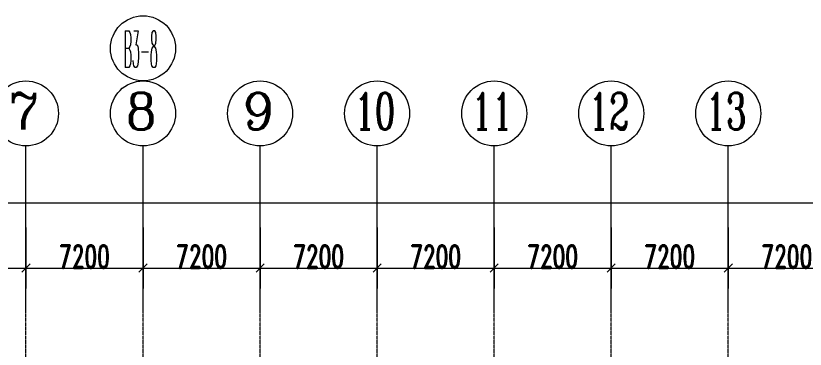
# Model space of a CAD drawing. Header units: millimetres. Extents: x -76632 to 443185, y -33181 to 192400.
# Drawn here: x 42575 to 91130, y 171910 to 192400 of the extents above; entities that cross this region are included whole.
import ezdxf

# ---------------------------------------------------------------- set-up
doc = ezdxf.new("R2010")
doc.units = ezdxf.units.MM
doc.linetypes.add('轴网线', pattern=[22.04, 18.38, -1.83, 0, -1.83])
doc.layers.get('0').update_dxf_attribs({"color": 8})
doc.layers.get('Defpoints').update_dxf_attribs({"color": 8})
for name, color, linetype, lineweight in [('A-ANNO-DIMS', 8, 'Continuous', 9), ('A-ANNO-NOTE', 8, 'Continuous', 5), ('S-GRID', 8, 'Continuous', 9), ('S-GRID-IDEN', 8, 'Continuous', 9)]:
    doc.layers.add(name, color=color, linetype=linetype, lineweight=lineweight)
doc.styles.add('RomanC', font='romanc__.ttf', dxfattribs={"height": 2250})
doc.styles.add('RomanC_1', font='romanc__.ttf', dxfattribs={"width": 0.65, "height": 2250})
doc.styles.add('RomanC_2', font='romanc__.ttf', dxfattribs={"width": 0.25, "height": 2250})
doc.styles.add('RomanD_4', font='romand__.ttf', dxfattribs={"width": 0.65, "height": 1400})
doc.dimstyles.new('第一_二道尺寸线', dxfattribs={"dimscale": 304.8, "dimtxt": 1405.004626, "dimasz": 1.64042, "dimexe": 4.10105, "dimexo": 0.0625, "dimgap": 0, "dimtad": 1, "dimdec": 0, "dimzin": 0, "dimdsep": 46, "dimtxsty": 'RomanD_4', "dimblk1": 'OBLIQUE', "dimblk2": 'OBLIQUE', "dimsah": 1, "dimcen": 0.09, "dimazin": 0, "dimtfac": 1, "dimtdec": 4, "dimtix": 1, "dimtmove": 0, "dimatfit": 3, "dimfxl": 8.2021, "dimfxlon": 1, "dimtvp": 1, "dimtolj": 1, "dimtzin": 0, "dimlwd": 18, "dimlwe": 18, "dimarcsym": 2})

# ---------------------------------------------------------------- blocks, each defined once
blk = doc.blocks.new('轴网 - 宽度系数 1_0-670626-LAY-1F-1_500-A')
at = {"layer": 'S-GRID-IDEN'}
blk.add_circle((0, 0), 4, dxfattribs=at)
blk = doc.blocks.new('轴网 - 宽度系数 0_65-670068-LAY-1F-1_500-A')
at = {"layer": 'S-GRID-IDEN'}
blk.add_circle((0, 0), 4, dxfattribs=at)
blk = doc.blocks.new('_Oblique')
at = {"color": 0, "linetype": 'ByBlock', "lineweight": -2}
blk.add_line((-0.5, -0.5), (0.5, 0.5), dxfattribs=at)
blk = doc.blocks.new('*D1565')
at = {"layer": 'A-ANNO-DIMS', "color": 0, "lineweight": 18, "transparency": 16777216}
for p, q in [((36000, 179380.95), (36000, 175650)), ((43200, 179380.95), (43200, 175650)), ((36000, 176900), (43200, 176900))]:
    blk.add_line(p, q, dxfattribs=at)
at = {"layer": 'Defpoints', "color": 0, "transparency": 16777216}
for p in [(36000, 179400), (43200, 179400), (43200, 176900)]:
    blk.add_point(p, dxfattribs=at)
at = {"layer": 'A-ANNO-DIMS', "color": 0, "lineweight": 18, "transparency": 16777216, "xscale": 500.0000000000001, "yscale": 500.0000000000001, "zscale": 500.0000000000001, "rotation": 180}
blk.add_blockref('_Oblique', (36000, 176900), dxfattribs=at)
at = {"layer": 'A-ANNO-DIMS', "color": 0, "lineweight": 18, "transparency": 16777216, "xscale": 500.0000000000001, "yscale": 500.0000000000001, "zscale": 500.0000000000001}
blk.add_blockref('_Oblique', (43200, 176900), dxfattribs=at)
at = {"layer": 'A-ANNO-DIMS', "color": 0, "lineweight": 18, "transparency": 16777216, "insert": (39600, 177600), "char_height": 1400, "width": 3890.782, "attachment_point": 5, "style": 'RomanD_4'}
blk.add_mtext('\\A1;7200', dxfattribs=at)
blk = doc.blocks.new('*D1566')
at = {"layer": 'A-ANNO-DIMS', "color": 0, "lineweight": 18, "transparency": 16777216}
for p, q in [((43200, 179380.95), (43200, 175650)), ((50400, 179380.95), (50400, 175650)), ((43200, 176900), (50400, 176900))]:
    blk.add_line(p, q, dxfattribs=at)
at = {"layer": 'Defpoints', "color": 0, "transparency": 16777216}
for p in [(43200, 179400), (50400, 179400), (50400, 176900)]:
    blk.add_point(p, dxfattribs=at)
at = {"layer": 'A-ANNO-DIMS', "color": 0, "lineweight": 18, "transparency": 16777216, "xscale": 500.0000000000001, "yscale": 500.0000000000001, "zscale": 500.0000000000001, "rotation": 180}
blk.add_blockref('_Oblique', (43200, 176900), dxfattribs=at)
at = {"layer": 'A-ANNO-DIMS', "color": 0, "lineweight": 18, "transparency": 16777216, "xscale": 500.0000000000001, "yscale": 500.0000000000001, "zscale": 500.0000000000001}
blk.add_blockref('_Oblique', (50400, 176900), dxfattribs=at)
at = {"layer": 'A-ANNO-DIMS', "color": 0, "lineweight": 18, "transparency": 16777216, "insert": (46800, 177600), "char_height": 1400, "width": 3890.782, "attachment_point": 5, "style": 'RomanD_4'}
blk.add_mtext('\\A1;7200', dxfattribs=at)
blk = doc.blocks.new('*D1567')
at = {"layer": 'A-ANNO-DIMS', "color": 0, "lineweight": 18, "transparency": 16777216}
for p, q in [((50400, 179380.95), (50400, 175650)), ((57600, 179380.95), (57600, 175650)), ((50400, 176900), (57600, 176900))]:
    blk.add_line(p, q, dxfattribs=at)
at = {"layer": 'Defpoints', "color": 0, "transparency": 16777216}
for p in [(50400, 179400), (57600, 179400), (57600, 176900)]:
    blk.add_point(p, dxfattribs=at)
at = {"layer": 'A-ANNO-DIMS', "color": 0, "lineweight": 18, "transparency": 16777216, "xscale": 500.0000000000001, "yscale": 500.0000000000001, "zscale": 500.0000000000001, "rotation": 180}
blk.add_blockref('_Oblique', (50400, 176900), dxfattribs=at)
at = {"layer": 'A-ANNO-DIMS', "color": 0, "lineweight": 18, "transparency": 16777216, "xscale": 500.0000000000001, "yscale": 500.0000000000001, "zscale": 500.0000000000001}
blk.add_blockref('_Oblique', (57600, 176900), dxfattribs=at)
at = {"layer": 'A-ANNO-DIMS', "color": 0, "lineweight": 18, "transparency": 16777216, "insert": (54000, 177600), "char_height": 1400, "width": 3890.782, "attachment_point": 5, "style": 'RomanD_4'}
blk.add_mtext('\\A1;7200', dxfattribs=at)
blk = doc.blocks.new('*D1568')
at = {"layer": 'A-ANNO-DIMS', "color": 0, "lineweight": 18, "transparency": 16777216}
for p, q in [((57600, 179380.95), (57600, 175650)), ((64800, 179380.95), (64800, 175650)), ((57600, 176900), (64800, 176900))]:
    blk.add_line(p, q, dxfattribs=at)
at = {"layer": 'Defpoints', "color": 0, "transparency": 16777216}
for p in [(57600, 179400), (64800, 179400), (64800, 176900)]:
    blk.add_point(p, dxfattribs=at)
at = {"layer": 'A-ANNO-DIMS', "color": 0, "lineweight": 18, "transparency": 16777216, "xscale": 500.0000000000001, "yscale": 500.0000000000001, "zscale": 500.0000000000001, "rotation": 180}
blk.add_blockref('_Oblique', (57600, 176900), dxfattribs=at)
at = {"layer": 'A-ANNO-DIMS', "color": 0, "lineweight": 18, "transparency": 16777216, "xscale": 500.0000000000001, "yscale": 500.0000000000001, "zscale": 500.0000000000001}
blk.add_blockref('_Oblique', (64800, 176900), dxfattribs=at)
at = {"layer": 'A-ANNO-DIMS', "color": 0, "lineweight": 18, "transparency": 16777216, "insert": (61200, 177600), "char_height": 1400, "width": 3890.782, "attachment_point": 5, "style": 'RomanD_4'}
blk.add_mtext('\\A1;7200', dxfattribs=at)
blk = doc.blocks.new('*D1588')
at = {"layer": 'A-ANNO-DIMS', "color": 0, "lineweight": 18, "transparency": 16777216}
for p, q in [((64800, 179380.95), (64800, 175650)), ((72000, 179380.95), (72000, 175650)), ((64800, 176900), (72000, 176900))]:
    blk.add_line(p, q, dxfattribs=at)
at = {"layer": 'Defpoints', "color": 0, "transparency": 16777216}
for p in [(64800, 179400), (72000, 179400), (72000, 176900)]:
    blk.add_point(p, dxfattribs=at)
at = {"layer": 'A-ANNO-DIMS', "color": 0, "lineweight": 18, "transparency": 16777216, "xscale": 500.0000000000001, "yscale": 500.0000000000001, "zscale": 500.0000000000001, "rotation": 180}
blk.add_blockref('_Oblique', (64800, 176900), dxfattribs=at)
at = {"layer": 'A-ANNO-DIMS', "color": 0, "lineweight": 18, "transparency": 16777216, "xscale": 500.0000000000001, "yscale": 500.0000000000001, "zscale": 500.0000000000001}
blk.add_blockref('_Oblique', (72000, 176900), dxfattribs=at)
at = {"layer": 'A-ANNO-DIMS', "color": 0, "lineweight": 18, "transparency": 16777216, "insert": (68400, 177600), "char_height": 1400, "width": 3890.782, "attachment_point": 5, "style": 'RomanD_4'}
blk.add_mtext('\\A1;7200', dxfattribs=at)
blk = doc.blocks.new('*D1589')
at = {"layer": 'A-ANNO-DIMS', "color": 0, "lineweight": 18, "transparency": 16777216}
for p, q in [((72000, 179380.95), (72000, 175650)), ((79200, 179380.95), (79200, 175650)), ((72000, 176900), (79200, 176900))]:
    blk.add_line(p, q, dxfattribs=at)
at = {"layer": 'Defpoints', "color": 0, "transparency": 16777216}
for p in [(72000, 179400), (79200, 179400), (79200, 176900)]:
    blk.add_point(p, dxfattribs=at)
at = {"layer": 'A-ANNO-DIMS', "color": 0, "lineweight": 18, "transparency": 16777216, "xscale": 500.0000000000001, "yscale": 500.0000000000001, "zscale": 500.0000000000001, "rotation": 180}
blk.add_blockref('_Oblique', (72000, 176900), dxfattribs=at)
at = {"layer": 'A-ANNO-DIMS', "color": 0, "lineweight": 18, "transparency": 16777216, "xscale": 500.0000000000001, "yscale": 500.0000000000001, "zscale": 500.0000000000001}
blk.add_blockref('_Oblique', (79200, 176900), dxfattribs=at)
at = {"layer": 'A-ANNO-DIMS', "color": 0, "lineweight": 18, "transparency": 16777216, "insert": (75600, 177600), "char_height": 1400, "width": 3890.782, "attachment_point": 5, "style": 'RomanD_4'}
blk.add_mtext('\\A1;7200', dxfattribs=at)
blk = doc.blocks.new('*D1590')
at = {"layer": 'A-ANNO-DIMS', "color": 0, "lineweight": 18, "transparency": 16777216}
for p, q in [((79200, 179380.95), (79200, 175650)), ((86400, 179380.95), (86400, 175650)), ((79200, 176900), (86400, 176900))]:
    blk.add_line(p, q, dxfattribs=at)
at = {"layer": 'Defpoints', "color": 0, "transparency": 16777216}
for p in [(79200, 179400), (86400, 179400), (86400, 176900)]:
    blk.add_point(p, dxfattribs=at)
at = {"layer": 'A-ANNO-DIMS', "color": 0, "lineweight": 18, "transparency": 16777216, "xscale": 500.0000000000001, "yscale": 500.0000000000001, "zscale": 500.0000000000001, "rotation": 180}
blk.add_blockref('_Oblique', (79200, 176900), dxfattribs=at)
at = {"layer": 'A-ANNO-DIMS', "color": 0, "lineweight": 18, "transparency": 16777216, "xscale": 500.0000000000001, "yscale": 500.0000000000001, "zscale": 500.0000000000001}
blk.add_blockref('_Oblique', (86400, 176900), dxfattribs=at)
at = {"layer": 'A-ANNO-DIMS', "color": 0, "lineweight": 18, "transparency": 16777216, "insert": (82800, 177600), "char_height": 1400, "width": 3890.782, "attachment_point": 5, "style": 'RomanD_4'}
blk.add_mtext('\\A1;7200', dxfattribs=at)
blk = doc.blocks.new('*D1591')
at = {"layer": 'A-ANNO-DIMS', "color": 0, "lineweight": 18, "transparency": 16777216}
for p, q in [((86400, 179380.95), (86400, 175650)), ((93600, 179380.95), (93600, 175650)), ((86400, 176900), (93600, 176900))]:
    blk.add_line(p, q, dxfattribs=at)
at = {"layer": 'Defpoints', "color": 0, "transparency": 16777216}
for p in [(86400, 179400), (93600, 179400), (93600, 176900)]:
    blk.add_point(p, dxfattribs=at)
at = {"layer": 'A-ANNO-DIMS', "color": 0, "lineweight": 18, "transparency": 16777216, "xscale": 500.0000000000001, "yscale": 500.0000000000001, "zscale": 500.0000000000001, "rotation": 180}
blk.add_blockref('_Oblique', (86400, 176900), dxfattribs=at)
at = {"layer": 'A-ANNO-DIMS', "color": 0, "lineweight": 18, "transparency": 16777216, "xscale": 500.0000000000001, "yscale": 500.0000000000001, "zscale": 500.0000000000001}
blk.add_blockref('_Oblique', (93600, 176900), dxfattribs=at)
at = {"layer": 'A-ANNO-DIMS', "color": 0, "lineweight": 18, "transparency": 16777216, "insert": (90000, 177600), "char_height": 1400, "width": 3890.782, "attachment_point": 5, "style": 'RomanD_4'}
blk.add_mtext('\\A1;7200', dxfattribs=at)
blk = doc.blocks.new('*D1553')
at = {"layer": 'A-ANNO-DIMS', "color": 0, "lineweight": 18, "transparency": 16777216}
for p, q in [((-300, 178419.05), (-300, 182150)), ((293100, 178419.05), (293100, 182150)), ((-300, 180900), (293100, 180900))]:
    blk.add_line(p, q, dxfattribs=at)
at = {"layer": 'Defpoints', "color": 0, "transparency": 16777216}
for p in [(293100, 180900), (-300, 178400), (293100, 178400)]:
    blk.add_point(p, dxfattribs=at)
at = {"layer": 'A-ANNO-DIMS', "color": 0, "lineweight": 18, "transparency": 16777216, "xscale": 500.0000000000001, "yscale": 500.0000000000001, "zscale": 500.0000000000001, "rotation": 180}
blk.add_blockref('_Oblique', (-300, 180900), dxfattribs=at)
at = {"layer": 'A-ANNO-DIMS', "color": 0, "lineweight": 18, "transparency": 16777216, "xscale": 500.0000000000001, "yscale": 500.0000000000001, "zscale": 500.0000000000001}
blk.add_blockref('_Oblique', (293100, 180900), dxfattribs=at)
at = {"layer": 'A-ANNO-DIMS', "color": 0, "lineweight": 18, "transparency": 16777216, "insert": (146400, 181600), "char_height": 1400, "width": 5836.1731, "attachment_point": 5, "style": 'RomanD_4'}
blk.add_mtext('\\A1;293400', dxfattribs=at)
blk = doc.blocks.new('临时单轴号 - 临时标记-下-5mm-4768052-LAY-1F-1_500-A')
at = {"layer": 'A-ANNO-NOTE', "lineweight": 18}
blk.add_circle((0, 12), 4, dxfattribs=at)

msp = doc.modelspace()

# ---------------------------------------------------------------- linework, layer by layer
at = {"layer": 'S-GRID', "transparency": 33554687}
for p, q in [((43200, 174400), (43200, 184400)), ((50400, 174400), (50400, 184400)), ((57600, 174400), (57600, 184400)), ((64800, 174400), (64800, 184400)), ((72000, 174400), (72000, 184400)), ((79200, 174400), (79200, 184400)), ((86400, 174400), (86400, 184400))]:
    msp.add_line(p, q, dxfattribs=at)
at = {"layer": 'S-GRID', "linetype": '轴网线', "transparency": 33554687}
for p, q in [((43200, -17706.2), (43200, 174400)), ((50400, -17706.2), (50400, 174400)), ((57600, -17706.2), (57600, 174400)), ((64800, -17706.2), (64800, 174400)), ((72000, -17706.2), (72000, 174400)), ((79200, -17706.2), (79200, 174400)), ((86400, -17706.2), (86400, 174400))]:
    msp.add_line(p, q, dxfattribs=at)

# ---------------------------------------------------------------- block references
at = {"layer": 'A-ANNO-NOTE', "lineweight": 18, "transparency": 33554687, "xscale": 500, "yscale": 500, "zscale": 500}
msp.add_blockref('临时单轴号 - 临时标记-下-5mm-4768052-LAY-1F-1_500-A', (50400, 184400), dxfattribs=at)
at = {"layer": 'S-GRID-IDEN', "transparency": 33554687, "xscale": 499.9999999999995, "yscale": 499.9999999999995, "zscale": 499.9999999999995}
for name, p in [('轴网 - 宽度系数 1_0-670626-LAY-1F-1_500-A', (43200, 186400)), ('轴网 - 宽度系数 1_0-670626-LAY-1F-1_500-A', (50400, 186400)), ('轴网 - 宽度系数 1_0-670626-LAY-1F-1_500-A', (57600, 186400)), ('轴网 - 宽度系数 0_65-670068-LAY-1F-1_500-A', (64800, 186400)), ('轴网 - 宽度系数 0_65-670068-LAY-1F-1_500-A', (72000, 186400)), ('轴网 - 宽度系数 0_65-670068-LAY-1F-1_500-A', (79200, 186400)), ('轴网 - 宽度系数 0_65-670068-LAY-1F-1_500-A', (86400, 186400))]:
    msp.add_blockref(name, p, dxfattribs=at)

# ---------------------------------------------------------------- texts
at = {"layer": 'A-ANNO-NOTE', "lineweight": 9, "transparency": 33554687, "insert": (49213.3, 191475), "char_height": 2250, "width": 2825.948, "attachment_point": 1, "style": 'RomanC_2'}
msp.add_mtext('B3-8', dxfattribs=at)
at = {"layer": 'S-GRID-IDEN', "transparency": 33554687, "char_height": 2250, "attachment_point": 1}
for s, insert, width, style in [('\\fRomanC|b0|i0|c134|p2|;7', (42116.6, 187664.7), 2565.4, 'RomanC'), ('\\fRomanC|b0|i0|c134|p2|;8', (49316.6, 187664.7), 2565.4, 'RomanC'), ('\\fRomanC|b0|i0|c134|p2|;9', (56516.6, 187664.7), 2565.4, 'RomanC'), ('10', (63405.5, 187664.7), 3335.02, 'RomanC_1'), ('11', (70605.5, 187664.7), 3335.02, 'RomanC_1'), ('12', (77805.5, 187664.7), 3335.02, 'RomanC_1'), ('13', (85005.5, 187664.7), 3335.02, 'RomanC_1')]:
    msp.add_mtext(s, dxfattribs=dict(at, insert=insert, width=width, style=style))

# ---------------------------------------------------------------- dimensions: what is measured, and where the dimension line sits
at = {"layer": 'A-ANNO-DIMS', "lineweight": 18, "transparency": 33554687}
for base, p1, p2, override, picture, middle in [((293100, 180900), (-300, 178400), (293100, 178400), {"dimpost": '<>', "dimfxl": 293400}, '*D1553', (146400, 181600)), ((43200, 176900), (36000, 179400), (43200, 179400), {"dimpost": '<>', "dimfxl": 7200}, '*D1565', (39600, 177600)), ((50400, 176900), (43200, 179400), (50400, 179400), {"dimpost": '<>', "dimfxl": 7200}, '*D1566', (46800, 177600)), ((57600, 176900), (50400, 179400), (57600, 179400), {"dimpost": '<>', "dimfxl": 7200}, '*D1567', (54000, 177600)), ((64800, 176900), (57600, 179400), (64800, 179400), {"dimpost": '<>', "dimfxl": 7200}, '*D1568', (61200, 177600)), ((72000, 176900), (64800, 179400), (72000, 179400), {"dimpost": '<>', "dimfxl": 7200}, '*D1588', (68400, 177600)), ((79200, 176900), (72000, 179400), (79200, 179400), {"dimpost": '<>', "dimfxl": 7200}, '*D1589', (75600, 177600)), ((86400, 176900), (79200, 179400), (86400, 179400), {"dimpost": '<>', "dimfxl": 7200}, '*D1590', (82800, 177600)), ((93600, 176900), (86400, 179400), (93600, 179400), {"dimpost": '<>', "dimfxl": 7200}, '*D1591', (90000, 177600))]:
    dim = msp.add_linear_dim(base=base, p1=p1, p2=p2, dimstyle='第一_二道尺寸线', override=override, dxfattribs=at)
    dim.commit()
    dim.dimension.update_dxf_attribs({"geometry": picture, "text_midpoint": middle})

doc.saveas('drawing.dxf')
